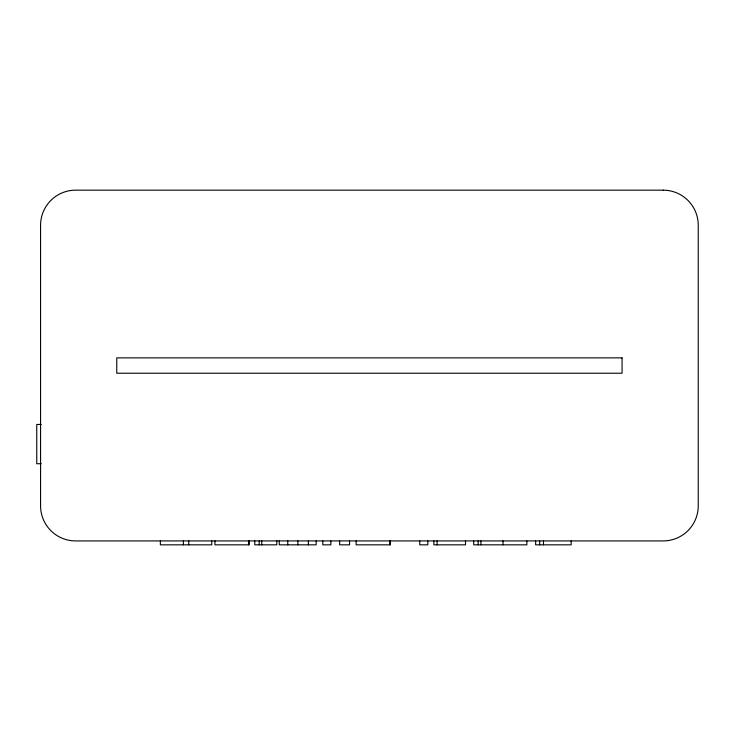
<?xml version="1.0" encoding="UTF-8"?>
<svg xmlns="http://www.w3.org/2000/svg" width="735" height="735" viewBox="0 0 735 735"><rect width="100%" height="100%" fill="white"/><g stroke="black" fill="none" stroke-linecap="round" stroke-linejoin="round"><path stroke-width="1.1" d="M41.298 424.444L36.75 424.444L36.75 463.739L41.298 463.739M571.159 540.923L571.159 544.837L535.631 544.837L535.631 540.923M543.477 540.923L543.477 544.837M539.683 540.923L539.683 544.837M526.857 540.923L526.857 544.837L473.707 544.837L473.707 540.923M503.025 540.923L503.025 544.837M480.901 540.923L480.901 544.837M478.145 540.923L478.145 544.837M465.503 540.923L465.503 544.837L433.87 544.837L433.87 540.923M437.104 540.923L437.104 544.837M427.825 540.923L427.825 544.837L419.768 544.837L419.768 540.923M390.469 540.923L390.469 544.837L356.135 544.837L356.135 540.923M389.697 540.923L389.697 544.837M349.557 540.923L349.557 544.837L339.644 544.837L339.644 540.923M330.86 540.923L330.86 544.837L322.803 544.837L322.803 540.923M316.169 540.923L316.169 544.837L279.263 544.837L279.263 540.923M308.397 540.923L308.397 544.837M297.877 540.923L297.877 544.837M287.762 540.923L287.762 544.837M276.81 540.923L276.81 544.837L254.751 544.837L254.751 540.923M261.761 540.923L261.761 544.837M259.189 540.923L259.189 544.837M249.284 540.923L249.284 544.837L214.951 544.837L214.951 540.923M248.522 540.923L248.522 544.837M211.753 540.923L211.753 544.837L160.368 544.837L160.368 540.923M188.739 540.923L188.739 544.837M183.382 540.923L183.382 544.837M663.172 190.163L75.65 190.163A35.078 35.078 0 0 0 40.572 225.241L40.572 505.855A35.078 35.078 0 0 0 75.65 540.923L663.172 540.923A35.078 35.078 0 0 0 698.25 505.855L698.25 225.241A35.078 35.078 0 0 0 663.172 190.163M622.067 357.871L116.755 357.871L116.755 373.224L622.067 373.224L622.067 357.871"/></g></svg>
